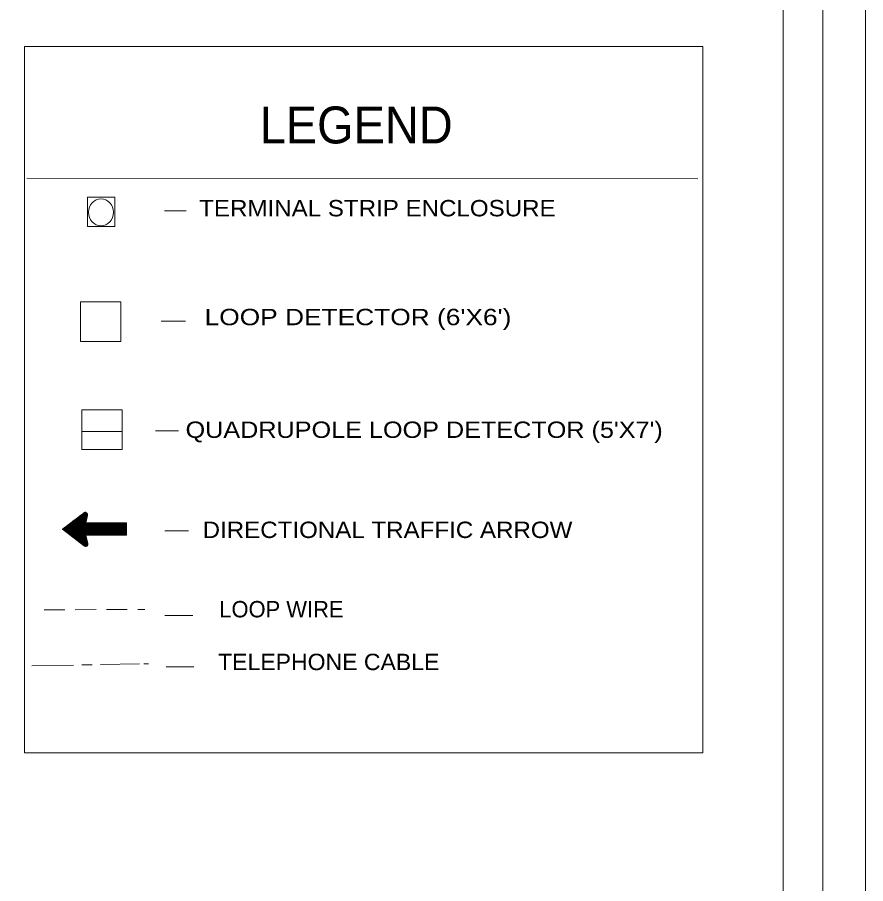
# Model space of a CAD drawing. Extents: x -249 to 477, y -278 to 283.
# Drawn here: x 317.9 to 476.9, y -115.5 to 46.9 of the extents above; entities that cross this region are included whole.
import ezdxf

# ---------------------------------------------------------------- set-up
doc = ezdxf.new("R2010")
doc.units = 0
doc.header["$LTSCALE"] = 1.3
doc.linetypes.add('LONG_DASH_SHORT_DASH', pattern=[9.9, 6, -1.2, 1.5, -1.2])
doc.linetypes.add('MEDIUM_DASHED', pattern=[4.5, 3, -1.5])
doc.layers.add('1', color=7, linetype='Continuous', lineweight=13)

msp = doc.modelspace()

# ---------------------------------------------------------------- linework, layer by layer
at = {"layer": '1'}
for p, q in [((319.691, 16.779), (445.446, 16.638)), ((345.483, 10.645), (349.546, 10.645)), ((344.837, -10.032), (349.405, -10.032)), ((330.027, -30.747), (337.58, -30.747)), ((343.778, -30.584), (348.101, -30.584)), ((326.346, -49.072), (330.439, -45.963)), ((326.802, -49.409), (328.934, -47.108)), ((326.837, -49.431), (329.109, -46.967)), ((326.857, -49.447), (329.29, -46.825)), ((326.887, -49.48), (329.48, -46.706)), ((326.928, -49.507), (329.646, -46.56)), ((326.963, -49.518), (329.842, -46.418)), ((326.988, -49.556), (330.007, -46.282)), ((327.023, -49.583), (330.197, -46.147)), ((327.058, -49.6), (330.373, -46.001)), ((327.083, -49.632), (330.509, -45.924)), ((327.118, -49.654), (330.583, -45.892)), ((327.143, -49.664), (330.644, -45.876)), ((327.173, -49.697), (330.709, -45.876)), ((327.208, -49.73), (330.749, -45.892)), ((327.243, -49.746), (330.794, -45.902)), ((327.269, -49.767), (330.825, -45.914)), ((327.299, -49.789), (330.869, -45.935)), ((327.329, -49.817), (330.904, -45.963)), ((327.369, -49.844), (330.93, -45.973)), ((327.399, -49.849), (330.965, -46.011)), ((327.43, -49.893), (330.985, -46.044)), ((327.469, -49.914), (331.015, -46.076)), ((327.494, -49.925), (331.03, -46.109)), ((327.53, -49.964), (331.05, -46.147)), ((327.555, -49.99), (331.065, -46.195)), ((327.585, -50.001), (331.08, -46.228)), ((327.62, -50.034), (331.08, -46.294)), ((327.65, -50.061), (331.08, -46.343)), ((327.69, -50.077), (331.065, -46.412)), ((327.71, -50.094), (331.05, -46.489)), ((327.74, -50.136), (331.03, -46.57)), ((327.775, -50.148), (331.015, -46.641)), ((327.81, -50.175), (330.995, -46.711)), ((327.84, -50.186), (330.985, -46.799)), ((327.875, -50.224), (330.965, -46.863)), ((327.906, -50.245), (330.945, -46.961)), ((327.925, -50.262), (330.93, -47.032)), ((327.96, -50.294), (330.91, -47.108)), ((326.462, -49.154), (326.957, -48.623)), ((326.481, -49.171), (327.129, -48.475)), ((326.516, -49.187), (327.314, -48.335)), ((326.547, -49.225), (327.494, -48.199)), ((326.577, -49.252), (327.67, -48.069)), ((326.612, -49.258), (327.851, -47.939)), ((326.647, -49.296), (328.026, -47.786)), ((326.677, -49.322), (328.222, -47.661)), ((326.717, -49.339), (328.387, -47.509)), ((326.732, -49.355), (328.578, -47.379)), ((326.767, -49.398), (328.748, -47.233)), ((327.995, -50.321), (330.884, -47.189)), ((328.026, -50.343), (330.869, -47.266)), ((328.051, -50.37), (330.849, -47.342)), ((328.086, -50.398), (330.825, -47.412)), ((328.121, -50.403), (330.809, -47.493)), ((328.146, -50.429), (330.794, -47.564)), ((328.187, -50.468), (330.779, -47.661)), ((328.222, -50.484), (330.759, -47.738)), ((328.252, -50.506), (330.74, -47.808)), ((328.267, -50.538), (330.749, -47.857)), ((328.311, -50.555), (330.809, -47.857)), ((328.337, -50.582), (330.865, -47.857)), ((328.372, -50.587), (330.91, -47.857)), ((328.407, -50.625), (330.965, -47.857)), ((328.437, -50.653), (331.015, -47.857)), ((328.462, -50.679), (331.08, -47.857)), ((328.497, -50.707), (331.12, -47.857)), ((328.523, -50.723), (331.18, -47.857)), ((328.557, -50.74), (331.235, -47.857)), ((328.593, -50.771), (331.291, -47.857)), ((328.623, -50.799), (331.341, -47.857)), ((328.653, -50.815), (331.392, -47.857)), ((328.678, -50.837), (331.442, -47.857)), ((328.708, -50.875), (331.492, -47.857)), ((328.748, -50.886), (331.551, -47.857)), ((328.778, -50.913), (331.612, -47.857)), ((328.819, -50.934), (331.662, -47.857)), ((328.848, -50.962), (331.712, -47.857)), ((328.869, -50.984), (331.762, -47.857)), ((328.904, -51.016), (331.817, -47.857)), ((328.934, -51.033), (331.867, -47.857)), ((328.963, -51.065), (331.922, -47.857)), ((329.004, -51.071), (331.978, -47.857)), ((329.035, -51.108), (332.033, -47.857)), ((329.064, -51.135), (332.088, -47.857)), ((329.089, -51.146), (332.144, -47.857)), ((329.12, -51.174), (332.194, -47.857)), ((329.159, -51.206), (332.249, -47.857)), ((329.19, -51.217), (332.304, -47.857)), ((329.225, -51.244), (332.344, -47.857)), ((329.26, -51.276), (332.414, -47.857)), ((329.275, -51.293), (332.454, -47.857)), ((329.31, -51.32), (332.519, -47.857)), ((329.345, -51.342), (332.569, -47.857)), ((329.375, -51.364), (332.615, -47.857)), ((329.41, -51.391), (332.67, -47.857)), ((329.44, -51.412), (332.72, -47.857)), ((329.475, -51.445), (332.785, -47.857)), ((329.495, -51.461), (332.84, -47.857)), ((330.749, -50.175), (332.89, -47.857)), ((330.809, -50.175), (332.941, -47.857)), ((330.865, -50.175), (332.996, -47.857)), ((330.91, -50.175), (333.047, -47.857)), ((330.965, -50.175), (333.097, -47.857)), ((331.015, -50.175), (333.156, -47.857)), ((331.065, -50.175), (333.202, -47.857)), ((331.12, -50.175), (333.256, -47.857)), ((331.18, -50.175), (333.307, -47.857)), ((331.235, -50.175), (333.372, -47.857)), ((331.291, -50.175), (333.422, -47.857)), ((331.341, -50.175), (333.468, -47.857)), ((331.392, -50.175), (333.537, -47.857)), ((331.442, -50.175), (333.583, -47.857)), ((331.492, -50.175), (333.638, -47.857)), ((331.547, -50.175), (333.683, -47.857)), ((331.612, -50.175), (333.743, -47.857)), ((331.662, -50.175), (333.793, -47.857)), ((331.712, -50.175), (333.849, -47.857)), ((331.762, -50.175), (333.909, -47.857)), ((331.817, -50.175), (333.954, -47.857)), ((331.867, -50.175), (334.019, -47.857)), ((331.922, -50.175), (334.069, -47.857)), ((331.978, -50.175), (334.119, -47.857)), ((332.033, -50.175), (334.17, -47.857)), ((332.079, -50.175), (334.225, -47.857)), ((332.144, -50.175), (334.279, -47.857)), ((332.194, -50.175), (334.329, -47.857)), ((332.249, -50.175), (334.375, -47.857)), ((332.304, -50.175), (334.435, -47.857)), ((332.344, -50.175), (334.49, -47.857)), ((332.414, -50.175), (334.551, -47.857)), ((332.454, -50.175), (334.601, -47.857)), ((332.519, -50.175), (334.646, -47.857)), ((332.569, -50.175), (334.701, -47.857)), ((332.615, -50.175), (334.766, -47.857)), ((332.67, -50.175), (334.807, -47.857)), ((332.72, -50.175), (334.872, -47.857)), ((332.785, -50.175), (334.922, -47.857)), ((332.831, -50.175), (334.972, -47.857)), ((332.886, -50.175), (335.022, -47.857)), ((332.941, -50.175), (335.077, -47.857)), ((332.996, -50.175), (335.138, -47.857)), ((333.047, -50.175), (335.177, -47.857)), ((333.097, -50.175), (335.247, -47.857)), ((333.156, -50.175), (335.298, -47.857)), ((333.202, -50.175), (335.348, -47.857)), ((333.256, -50.175), (335.404, -47.857)), ((333.307, -50.175), (335.454, -47.857)), ((333.372, -50.175), (335.504, -47.857)), ((333.422, -50.175), (335.554, -47.857)), ((333.468, -50.175), (335.614, -47.857)), ((333.537, -50.175), (335.659, -47.857)), ((333.583, -50.175), (335.724, -47.857)), ((333.638, -50.175), (335.774, -47.857)), ((333.683, -50.175), (335.829, -47.857)), ((333.743, -50.175), (335.875, -47.857)), ((333.793, -50.175), (335.93, -47.857)), ((333.849, -50.175), (335.99, -47.857)), ((333.909, -50.175), (336.04, -47.857)), ((333.954, -50.175), (336.1, -47.857)), ((334.009, -50.175), (336.141, -47.857)), ((334.069, -50.175), (336.2, -47.857)), ((334.119, -50.175), (336.256, -47.857)), ((334.17, -50.175), (336.306, -47.857)), ((334.225, -50.175), (336.356, -47.857)), ((334.279, -50.175), (336.411, -47.857)), ((334.325, -50.175), (336.471, -47.857)), ((334.375, -50.175), (336.527, -47.857)), ((334.435, -50.175), (336.581, -47.857)), ((334.49, -50.175), (336.627, -47.857)), ((334.551, -50.175), (336.677, -47.857)), ((334.601, -50.175), (336.727, -47.857)), ((334.646, -50.175), (336.787, -47.857)), ((334.701, -50.175), (336.832, -47.857)), ((334.766, -50.175), (336.898, -47.857)), ((334.802, -50.175), (336.953, -47.857)), ((334.872, -50.175), (337.002, -47.857)), ((334.922, -50.175), (337.053, -47.857)), ((334.972, -50.175), (337.109, -47.857)), ((335.022, -50.175), (337.159, -47.857)), ((335.077, -50.175), (337.218, -47.857)), ((335.138, -50.175), (337.259, -47.857)), ((335.177, -50.175), (337.323, -47.857)), ((335.247, -50.175), (337.379, -47.857)), ((335.298, -50.175), (337.434, -47.857)), ((335.348, -50.175), (337.484, -47.857)), ((335.404, -50.175), (337.535, -47.857)), ((335.454, -50.175), (337.595, -47.857)), ((335.504, -50.175), (337.635, -47.857)), ((335.554, -50.175), (337.705, -47.857)), ((335.604, -50.175), (337.755, -47.857)), ((335.659, -50.175), (337.805, -47.857)), ((335.724, -50.175), (337.855, -47.857)), ((335.774, -50.175), (337.905, -47.857)), ((335.824, -50.175), (337.961, -47.857)), ((335.875, -50.175), (338.011, -47.857)), ((335.93, -50.175), (338.076, -47.857)), ((335.99, -50.175), (338.132, -47.857)), ((336.04, -50.175), (338.176, -47.857)), ((336.095, -50.175), (338.232, -47.857)), ((336.141, -50.175), (338.286, -47.857)), ((336.2, -50.175), (338.337, -47.857)), ((336.256, -50.175), (338.341, -47.906)), ((336.306, -50.175), (338.341, -47.971)), ((336.356, -50.175), (338.341, -48.031)), ((336.411, -50.175), (338.341, -48.08)), ((336.471, -50.175), (338.341, -48.149)), ((336.527, -50.175), (338.341, -48.189)), ((336.581, -50.175), (338.341, -48.248)), ((336.627, -50.175), (338.341, -48.312)), ((336.677, -50.175), (338.341, -48.373)), ((336.727, -50.175), (338.341, -48.432)), ((336.782, -50.175), (338.341, -48.486)), ((336.832, -50.175), (338.341, -48.552)), ((336.898, -50.175), (338.341, -48.6)), ((336.953, -50.175), (338.341, -48.661)), ((337.002, -50.175), (338.341, -48.709)), ((330.474, -52.205), (326.346, -49.072)), ((326.356, -49.078), (326.406, -49.029)), ((326.391, -49.105), (326.597, -48.894)), ((326.427, -49.117), (326.767, -48.741)), ((329.53, -51.477), (330.74, -50.186)), ((329.565, -51.505), (330.74, -50.235)), ((329.6, -51.543), (330.759, -50.273)), ((329.621, -51.554), (330.769, -50.327)), ((337.053, -50.175), (338.341, -48.774)), ((337.109, -50.175), (338.341, -48.845)), ((337.159, -50.175), (338.341, -48.894)), ((337.218, -50.175), (338.341, -48.954)), ((337.259, -50.175), (338.341, -49.003)), ((337.319, -50.175), (338.341, -49.062)), ((337.379, -50.175), (338.341, -49.117)), ((337.434, -50.175), (338.341, -49.187)), ((337.484, -50.175), (338.341, -49.225)), ((337.53, -50.175), (338.341, -49.301)), ((337.595, -50.175), (338.341, -49.355)), ((337.635, -50.175), (338.341, -49.409)), ((337.705, -50.175), (338.341, -49.475)), ((337.755, -50.175), (338.341, -49.518)), ((337.8, -50.175), (338.341, -49.589)), ((337.855, -50.175), (338.341, -49.648)), ((337.905, -50.175), (338.341, -49.697)), ((337.961, -50.175), (338.341, -49.767)), ((338.011, -50.175), (338.341, -49.817)), ((338.071, -50.175), (338.341, -49.876)), ((338.132, -50.175), (338.341, -49.925)), ((338.176, -50.175), (338.341, -49.99)), ((338.232, -50.175), (338.341, -50.044)), ((338.286, -50.175), (338.341, -50.104)), ((338.337, -50.175), (338.341, -50.175)), ((345.554, -49.355), (349.991, -49.355)), ((329.646, -51.586), (330.779, -50.37)), ((329.681, -51.602), (330.794, -50.403)), ((329.721, -51.63), (330.809, -50.468)), ((329.757, -51.656), (330.809, -50.506)), ((329.787, -51.689), (330.825, -50.555)), ((329.816, -51.701), (330.84, -50.587)), ((329.846, -51.722), (330.845, -50.653)), ((329.887, -51.738), (330.865, -50.69)), ((329.907, -51.771), (330.865, -50.734)), ((329.942, -51.798), (330.88, -50.778)), ((329.972, -51.809), (330.884, -50.826)), ((330.007, -51.852), (330.899, -50.875)), ((330.032, -51.873), (330.91, -50.918)), ((330.067, -51.885), (330.919, -50.962)), ((330.092, -51.911), (330.94, -51.016)), ((330.127, -51.944), (330.945, -51.065)), ((330.162, -51.956), (330.95, -51.097)), ((330.197, -51.982), (330.965, -51.146)), ((330.228, -52.02), (330.985, -51.196)), ((330.267, -52.031), (330.995, -51.244)), ((330.298, -52.058), (330.995, -51.276)), ((330.313, -52.081), (331.015, -51.326)), ((330.353, -52.107), (331.025, -51.38)), ((330.383, -52.129), (331.03, -51.429)), ((330.408, -52.145), (331.05, -51.472)), ((330.443, -52.183), (331.055, -51.51)), ((330.468, -52.205), (331.065, -51.554)), ((330.509, -52.216), (331.08, -51.602)), ((330.539, -52.243), (331.091, -51.651)), ((330.579, -52.248), (331.1, -51.694)), ((330.624, -52.281), (331.111, -51.738)), ((330.669, -52.286), (331.12, -51.798)), ((330.724, -52.291), (331.12, -51.852)), ((330.779, -52.286), (331.12, -51.911)), ((330.845, -52.248), (331.1, -51.988)), ((330.965, -52.183), (331.03, -52.129)), ((345.554, -65.222), (350.774, -65.222)), ((345.779, -74.868), (351, -74.868))]:
    msp.add_line(p, q, dxfattribs=at)
at = {"layer": '1', "linetype": 'MEDIUM_DASHED'}
msp.add_line((322.921, -64.163), (341.797, -64.104), dxfattribs=at)
at = {"layer": '1', "linetype": 'LONG_DASH_SHORT_DASH'}
for p, q in [((320.643, -74.654), (340.781, -74.302)), ((341.618, -74.288), (342.461, -74.273))]:
    msp.add_line(p, q, dxfattribs=at)
at = {"layer": '1'}
for points in [[(476.88, 283.01), (476.88, -277.99), (-249.12, -277.99), (-249.12, 283.01)], [(-239.725, -250.363), (468.842, -250.363), (468.842, 268.14), (-239.725, 268.14)], [(461.435, 260.627), (-231.44, 260.627), (-231.44, -243.474), (461.435, -243.474)], [(319.28, 41.5), (446.394, 41.5), (446.394, -90.974), (319.28, -90.974)], [(331.05, 13.229), (336.161, 13.229), (336.161, 7.697), (331.05, 7.697)], [(329.761, -6.416), (337.319, -6.416), (337.319, -13.87), (329.761, -13.87)], [(330.027, -26.686), (337.58, -26.686), (337.58, -34.129), (330.027, -34.129)]]:
    msp.add_lwpolyline(points, close=True, dxfattribs=at)
msp.add_lwpolyline([(331.065, -46.418), (330.74, -47.857), (338.341, -47.857), (338.341, -50.175), (330.74, -50.175), (331.111, -51.738)], dxfattribs=at)
msp.add_ellipse((333.588, 10.375), major_axis=(0, 2.532), ratio=0.923845, dxfattribs=at)
for centre, start_param, end_param in [((330.671, -46.313), 1.3176976, 3.7548511), ((330.711, -51.842), 5.6720666, 8.1107902)]:
    msp.add_ellipse(centre, major_axis=(0, -0.439), ratio=0.923845, start_param=start_param, end_param=end_param, dxfattribs=at)

# ---------------------------------------------------------------- texts
for s, height, width, p in [('LEGEND', 6.925, 0.95, (363.322, 23.293)), ('TERMINAL STRIP ENCLOSURE', 3.072, 1.1, (351.993, 9.619)), ("LOOP DETECTOR (6'X6')", 3.072, 1.2, (353.006, -10.797)), ("QUADRUPOLE LOOP DETECTOR (5'X7')", 3.07, 1.15, (349.435, -31.93)), ('DIRECTIONAL TRAFFIC ARROW', 3.072, 1.1, (352.634, -50.701)), ('TELEPHONE CABLE', 3.072, 1.05, (355.528, -75.477))]:
    msp.add_text(s, height=height, dxfattribs=dict(at, width=width)).set_placement(p)
msp.add_text('LOOP WIRE', height=3.072, dxfattribs=at).set_placement((355.759, -65.586))

doc.saveas('drawing.dxf')
